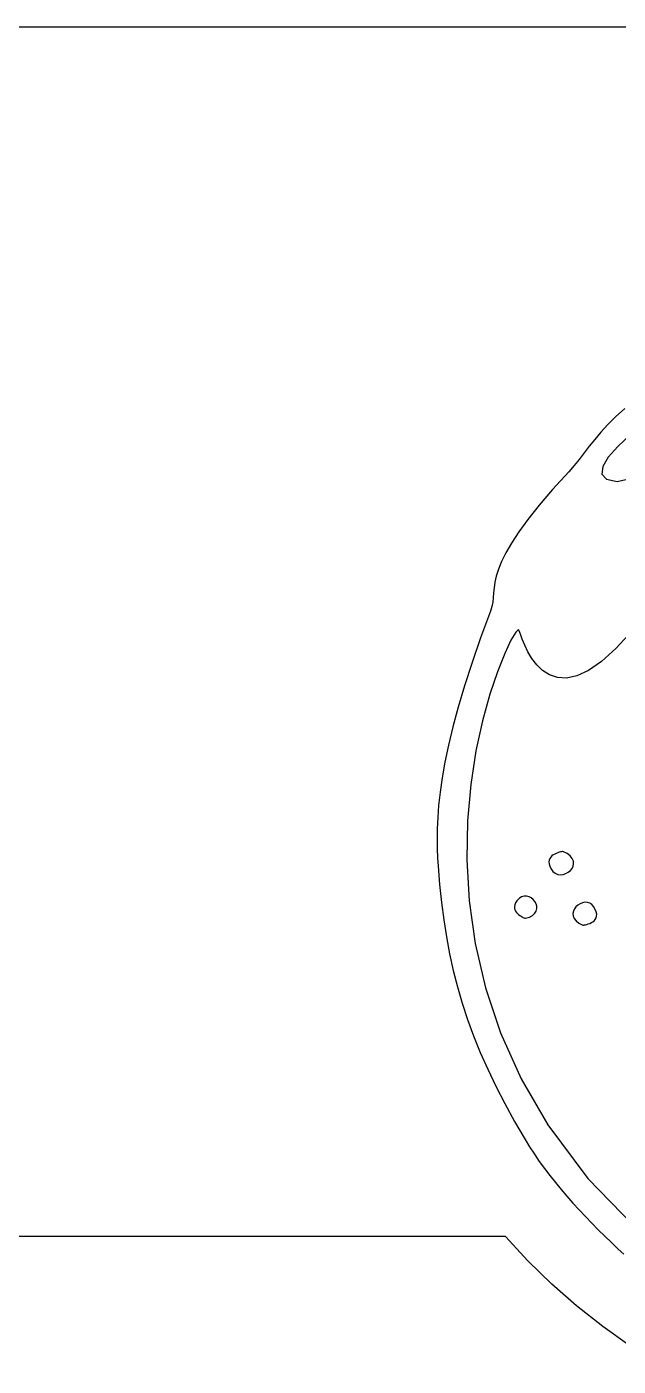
# Model space of a CAD drawing. Extents: x 3 to 102.9, y 3 to 69.3.
# Drawn here: x 50.79 to 59.61, y 49.34 to 69.3 of the extents above; entities that cross this region are included whole.
import ezdxf

# ---------------------------------------------------------------- set-up
doc = ezdxf.new("R2010")
doc.units = 0
doc.layers.add('CUT', color=1, linetype='CONTINUOUS')
doc.layers.add('ENGRAVE', color=7, linetype='CONTINUOUS')

msp = doc.modelspace()

# ---------------------------------------------------------------- linework, layer by layer
at = {"layer": 'CUT'}
msp.add_lwpolyline([(4, 69.3), (9.7, 69.3), (9.7, 66.3), (23.5, 66.3), (23.5, 69.3), (101.9, 69.3, -0.414214), (102.9, 68.3), (102.9, 30.25, -0.414214), (101.9, 29.25), (4, 29.25, -0.414214), (3, 30.25), (3, 68.3, -0.414214)], format="xyb", close=True, dxfattribs=at)
at = {"layer": 'ENGRAVE'}
for points in [[(59.7053, 63.612), (59.5676, 63.4886), (59.4493, 63.3712), (59.3467, 63.2591), (59.2565, 63.1518), (59.1751, 63.0487), (59.0991, 62.9494), (59.0249, 62.8532), (58.949, 62.7596), (58.868, 62.668), (58.6286, 62.4049), (58.4267, 62.1692), (58.259, 61.9588), (58.1223, 61.7717), (58.0133, 61.6058), (57.9287, 61.459), (57.8653, 61.3294), (57.8196, 61.2147), (57.7885, 61.1131), (57.7687, 61.0223), (57.7568, 60.9404), (57.7496, 60.8652), (57.7438, 60.7947), (57.7361, 60.7269), (57.7233, 60.6597), (57.702, 60.591), (57.5553, 60.1936), (57.4272, 59.8237), (57.3165, 59.48), (57.222, 59.1611), (57.1425, 58.8658), (57.0768, 58.5926), (57.0239, 58.3404), (56.9824, 58.1077), (56.9512, 57.8933), (56.9291, 57.6959), (56.915, 57.514), (56.9076, 57.3465), (56.9058, 57.1919), (56.9084, 57.0491), (56.9142, 56.9165), (56.922, 56.793), (56.9444, 56.5183), (56.9722, 56.2512), (57.0059, 55.9905), (57.046, 55.7353), (57.0931, 55.4845), (57.1477, 55.2371), (57.2103, 54.9919), (57.2814, 54.748), (57.3615, 54.5043), (57.4512, 54.2597), (57.5509, 54.0131), (57.6613, 53.7637), (57.7827, 53.5102), (57.9158, 53.2516), (58.0611, 52.9869), (58.219, 52.715), (58.2857, 52.6063), (58.356, 52.4985), (58.4297, 52.3916), (58.5066, 52.2857), (58.5865, 52.1806), (58.6691, 52.0764), (58.7544, 51.9731), (58.842, 51.8708), (58.9319, 51.7693), (59.0237, 51.6688), (59.1174, 51.5692), (59.2127, 51.4705), (59.3094, 51.3727), (59.4073, 51.2759), (59.5062, 51.18), (59.606, 51.085), (59.6919, 51.0064)], [(59.7885, 63.2241), (59.5983, 63.047), (59.4576, 62.8856), (59.3762, 62.7462), (59.3641, 62.6348), (59.4314, 62.5577), (59.588, 62.521), (59.7173, 62.5533)], [(59.817, 60.301), (59.5763, 60.038), (59.3589, 59.8429), (59.1636, 59.7086), (58.9893, 59.6282), (58.8349, 59.5946), (58.6992, 59.601), (58.581, 59.6401), (58.4793, 59.7051), (58.3928, 59.789), (58.3204, 59.8847), (58.2609, 59.9853), (58.2133, 60.0837), (58.1764, 60.173), (58.1489, 60.2462), (58.1299, 60.2962), (58.118, 60.316), (58.0783, 60.2781), (58.0073, 60.1572), (57.9137, 59.959), (57.806, 59.6892), (57.693, 59.3536), (57.5831, 58.9577), (57.485, 58.5073), (57.4074, 58.008), (57.3588, 57.4655), (57.3479, 56.8856), (57.3832, 56.2739), (57.4735, 55.636), (57.6273, 54.9777), (57.8532, 54.3046), (58.1599, 53.6225), (58.556, 52.937), (59.1539, 52.1343), (59.8357, 51.4334)], [(60.6336, 49.1311), (60.1994, 49.3756), (59.7797, 49.6419), (59.3752, 49.9291), (58.9867, 50.2364), (58.615, 50.5632), (58.2608, 50.9087), (57.925, 51.272), (36.566, 51.272)]]:
    msp.add_lwpolyline(points, dxfattribs=at)
for points in [[(58.782, 57.01), (58.7746, 57.0087), (58.7623, 57.0063), (58.7461, 57.0025), (58.7269, 56.9973), (58.7056, 56.9904), (58.6832, 56.9816), (58.6606, 56.9708), (58.6387, 56.9579), (58.6185, 56.9426), (58.6009, 56.9247), (58.5869, 56.9042), (58.5772, 56.8808), (58.573, 56.8543), (58.5751, 56.8247), (58.5845, 56.7916), (58.602, 56.755), (58.6325, 56.7133), (58.6679, 56.6847), (58.7064, 56.6683), (58.7467, 56.6627), (58.787, 56.6667), (58.8259, 56.6792), (58.8616, 56.6991), (58.8926, 56.725), (58.9174, 56.7559), (58.9343, 56.7904), (58.9418, 56.8276), (58.9382, 56.8661), (58.9221, 56.9048), (58.8917, 56.9424), (58.8455, 56.9779)], [(58.222, 56.014), (58.2837, 56.0327), (58.3303, 56.0579), (58.3632, 56.088), (58.3835, 56.1217), (58.3925, 56.1575), (58.3914, 56.1939), (58.3814, 56.2294), (58.3638, 56.2627), (58.3396, 56.2923), (58.3103, 56.3167), (58.277, 56.3345), (58.2408, 56.3442), (58.2032, 56.3443), (58.1652, 56.3335), (58.128, 56.3102), (58.093, 56.273), (58.0741, 56.2432), (58.0627, 56.2151), (58.0578, 56.1889), (58.0587, 56.1645), (58.0646, 56.1419), (58.0747, 56.1211), (58.088, 56.1021), (58.1039, 56.085), (58.1214, 56.0697), (58.1398, 56.0562), (58.1582, 56.0446), (58.1758, 56.0348), (58.1918, 56.0268), (58.2054, 56.0207), (58.2158, 56.0164)], [(59.08, 55.912), (59.0876, 55.913), (59.1005, 55.915), (59.1174, 55.9182), (59.1375, 55.923), (59.1596, 55.9295), (59.1827, 55.938), (59.2058, 55.9488), (59.2279, 55.9621), (59.2478, 55.9782), (59.2645, 55.9974), (59.2771, 56.0198), (59.2843, 56.0457), (59.2853, 56.0755), (59.2789, 56.1093), (59.2642, 56.1474), (59.24, 56.19), (59.213, 56.2212), (59.1812, 56.2413), (59.1463, 56.2512), (59.1097, 56.252), (59.0728, 56.2447), (59.0372, 56.2302), (59.0044, 56.2095), (58.9759, 56.1837), (58.9531, 56.1538), (58.9375, 56.1207), (58.9307, 56.0855), (58.9341, 56.0491), (58.9493, 56.0126), (58.9777, 55.9769), (59.0207, 55.943)]]:
    msp.add_lwpolyline(points, close=True, dxfattribs=at)

doc.saveas('drawing.dxf')
